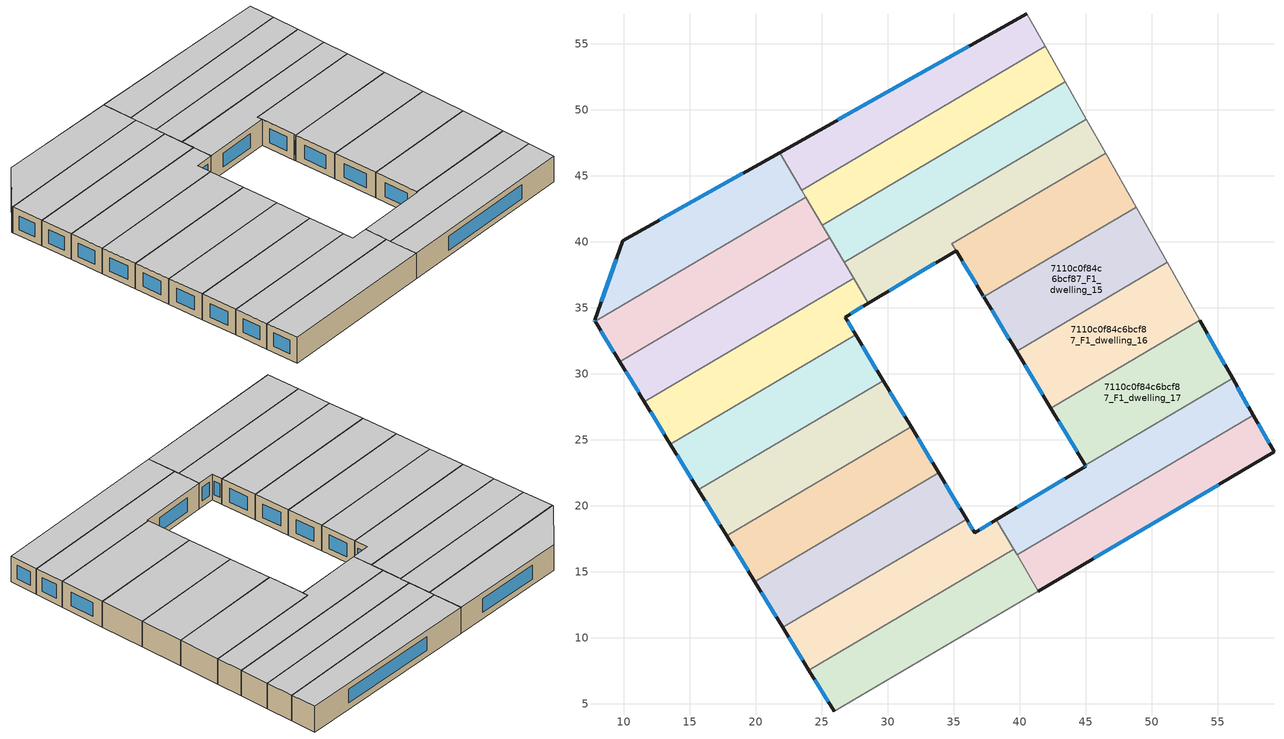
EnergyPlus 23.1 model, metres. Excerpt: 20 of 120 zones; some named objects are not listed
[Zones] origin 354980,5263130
7110c0f84c6bcf87_F1_dwelling_0
 floor to 7110c0f84c6bcf87_F0_dwelling_0 (EU_floor_Construction): 21.82,46.78 23.82,43.4 7.85,33.97 7.8,34.05 9.94,40.1 z3
 wall outside (EU_wall_Construction): 21.82,46.78 9.94,40.1 7.8,34.05 7.85,33.97 z3:6
 wall to 7110c0f84c6bcf87_F1_dwelling_1 (EU_wall_Construction): 7.85,33.97 23.82,43.4 z3:6
 wall to 7110c0f84c6bcf87_F1_dwelling_10 (EU_wall_Construction): 23.5,43.93 21.82,46.78 z3:6
 wall to 7110c0f84c6bcf87_F1_dwelling_11 (EU_wall_Construction): 23.82,43.4 23.5,43.93 z3:6
 window (EU_Window_Construction): 7.81,34.03 7.83,33.99 / 9.44,38.68 8.3,35.47 / 19.03,45.21 12.73,41.67 z3.7:5.3
 ceiling to 7110c0f84c6bcf87_F2_dwelling_0 (EU_floor_Construction): 23.82,43.4 21.82,46.78 9.94,40.1 7.8,34.05 7.85,33.97 z6
7110c0f84c6bcf87_F1_dwelling_1
 floor to 7110c0f84c6bcf87_F0_dwelling_1 (EU_floor_Construction): 23.82,43.4 25.63,40.33 9.71,30.93 7.85,33.97 z3
 wall outside (EU_wall_Construction): 7.85,33.97 9.71,30.93 z3:6
 wall to 7110c0f84c6bcf87_F1_dwelling_2 (EU_wall_Construction): 9.71,30.93 25.63,40.33 z3:6
 wall to 7110c0f84c6bcf87_F1_dwelling_11 (EU_wall_Construction): 25.07,41.27 23.82,43.4 z3:6
 wall to 7110c0f84c6bcf87_F1_dwelling_12 (EU_wall_Construction): 25.63,40.33 25.07,41.27 z3:6
 window (EU_Window_Construction): 8.28,33.26 9.27,31.65 z3.7:5.3
 ceiling to 7110c0f84c6bcf87_F2_dwelling_1 (EU_floor_Construction): 25.63,40.33 23.82,43.4 7.85,33.97 9.71,30.93 z6
7110c0f84c6bcf87_F1_dwelling_10
 floor to 7110c0f84c6bcf87_F0_dwelling_10 (EU_floor_Construction): 40.56,57.3 41.96,54.82 23.5,43.93 21.82,46.78 z3
 wall outside (EU_wall_Construction): 40.56,57.3 21.82,46.78 z3:6
 wall to 7110c0f84c6bcf87_F1_dwelling_11 (EU_wall_Construction): 23.5,43.93 41.96,54.82 z3:6
 wall adiabatic (EU_wall_Construction): 41.96,54.82 40.56,57.3 z3:6
 window (EU_Window_Construction): 36.16,54.83 26.22,49.25 z3.7:5.3
 ceiling to 7110c0f84c6bcf87_F2_dwelling_10 (EU_floor_Construction): 41.96,54.82 40.56,57.3 21.82,46.78 23.5,43.93 z6
7110c0f84c6bcf87_F1_dwelling_11
 floor to 7110c0f84c6bcf87_F0_dwelling_11 (EU_floor_Construction): 41.96,54.82 43.48,52.13 25.07,41.27 23.5,43.93 z3
 wall to 7110c0f84c6bcf87_F1_dwelling_12 (EU_wall_Construction): 25.07,41.27 43.48,52.13 z3:6
 wall adiabatic (EU_wall_Construction): 43.48,52.13 41.96,54.82 z3:6
 ceiling to 7110c0f84c6bcf87_F2_dwelling_11 (EU_floor_Construction): 43.48,52.13 41.96,54.82 23.5,43.93 25.07,41.27 z6
7110c0f84c6bcf87_F1_dwelling_12
 floor to 7110c0f84c6bcf87_F0_dwelling_12 (EU_floor_Construction): 43.48,52.13 45.07,49.31 26.72,38.48 25.07,41.27 z3
 wall adiabatic (EU_wall_Construction): 45.07,49.31 43.48,52.13 z3:6
 wall to 7110c0f84c6bcf87_F1_dwelling_13 (EU_wall_Construction): 26.72,38.48 45.07,49.31 z3:6
 wall to 7110c0f84c6bcf87_F1_dwelling_2 (EU_wall_Construction): 25.63,40.33 26.72,38.48 z3:6
 ceiling to 7110c0f84c6bcf87_F2_dwelling_12 (EU_floor_Construction): 45.07,49.31 43.48,52.13 25.07,41.27 26.72,38.48 z6
7110c0f84c6bcf87_F1_dwelling_13
 floor to 7110c0f84c6bcf87_F0_dwelling_13 (EU_floor_Construction): 45.07,49.31 46.52,46.73 34.88,39.86 35.19,39.34 28.55,35.38 26.72,38.48 z3
 wall outside (EU_wall_Construction): 28.55,35.38 35.19,39.34 z3:6
 wall adiabatic (EU_wall_Construction): 46.52,46.73 45.07,49.31 z3:6
 wall to 7110c0f84c6bcf87_F1_dwelling_14 (EU_wall_Construction): 34.88,39.87 46.52,46.73 / 35.19,39.34 34.88,39.86 z3:6
 wall to 7110c0f84c6bcf87_F1_dwelling_3 (EU_wall_Construction): 27.45,37.24 28.55,35.38 z3:6
 wall to 7110c0f84c6bcf87_F1_dwelling_2 (EU_wall_Construction): 26.72,38.48 27.45,37.25 z3:6
 window (EU_Window_Construction): 30.11,36.31 33.63,38.41 z3.7:5.3
 ceiling to 7110c0f84c6bcf87_F2_dwelling_13 (EU_floor_Construction): 46.52,46.73 45.07,49.31 26.72,38.48 28.55,35.38 35.19,39.34 34.88,39.86 z6
7110c0f84c6bcf87_F1_dwelling_14
 floor to 7110c0f84c6bcf87_F0_dwelling_14 (EU_floor_Construction): 46.52,46.73 48.83,42.64 37.3,35.84 37.22,35.97 34.88,39.87 z3
 wall outside (EU_wall_Construction): 35.19,39.35 37.22,35.97 37.3,35.84 z3:6
 wall adiabatic (EU_wall_Construction): 48.83,42.64 46.52,46.73 z3:6
 wall to 7110c0f84c6bcf87_F1_dwelling_15 (EU_wall_Construction): 37.3,35.84 48.83,42.64 z3:6
 window (EU_Window_Construction): 37.24,35.94 37.28,35.87 / 35.67,38.55 36.75,36.76 z3.7:5.3
 ceiling to 7110c0f84c6bcf87_F2_dwelling_14 (EU_floor_Construction): 48.83,42.64 46.52,46.73 34.88,39.87 37.22,35.97 37.3,35.84 z6
7110c0f84c6bcf87_F1_dwelling_15
 floor to 7110c0f84c6bcf87_F0_dwelling_15 (EU_floor_Construction): 48.83,42.64 51.19,38.45 39.78,31.72 37.3,35.84 z3
 wall outside (EU_wall_Construction): 37.3,35.84 39.78,31.72 z3:6
 wall adiabatic (EU_wall_Construction): 51.19,38.45 48.83,42.64 z3:6
 wall to 7110c0f84c6bcf87_F1_dwelling_16 (EU_wall_Construction): 39.78,31.72 51.19,38.45 z3:6
 window (EU_Window_Construction): 37.88,34.87 39.2,32.68 z3.7:5.3
 ceiling to 7110c0f84c6bcf87_F2_dwelling_15 (EU_floor_Construction): 51.19,38.45 48.83,42.64 37.3,35.84 39.78,31.72 z6
7110c0f84c6bcf87_F1_dwelling_16
 floor to 7110c0f84c6bcf87_F0_dwelling_16 (EU_floor_Construction): 51.19,38.45 53.65,34.08 42.36,27.42 39.78,31.72 z3
 wall outside (EU_wall_Construction): 39.78,31.72 42.36,27.42 z3:6
 wall to 7110c0f84c6bcf87_F1_dwelling_17 (EU_wall_Construction): 42.36,27.42 53.65,34.08 z3:6
 wall adiabatic (EU_wall_Construction): 53.65,34.08 51.19,38.45 z3:6
 window (EU_Window_Construction): 40.39,30.71 41.76,28.43 z3.7:5.3
 ceiling to 7110c0f84c6bcf87_F2_dwelling_16 (EU_floor_Construction): 53.65,34.08 51.19,38.45 39.78,31.72 42.36,27.42 z6
7110c0f84c6bcf87_F1_dwelling_17
 floor to 7110c0f84c6bcf87_F0_dwelling_17 (EU_floor_Construction): 53.65,34.08 56.14,29.66 44.98,23.08 42.36,27.42 z3
 wall outside (EU_wall_Construction): 42.36,27.42 44.98,23.08 / 56.14,29.66 53.65,34.08 z3:6
 wall to 7110c0f84c6bcf87_F1_dwelling_18 (EU_wall_Construction): 44.98,23.08 56.14,29.66 z3:6
 window (EU_Window_Construction): 42.98,26.4 44.36,24.1 / 55.55,30.7 54.23,33.04 z3.7:5.3
 ceiling to 7110c0f84c6bcf87_F2_dwelling_17 (EU_floor_Construction): 56.14,29.66 53.65,34.08 42.36,27.42 44.98,23.08 z6
7110c0f84c6bcf87_F1_dwelling_18
 floor to 7110c0f84c6bcf87_F0_dwelling_18 (EU_floor_Construction): 56.14,29.66 57.72,26.86 39.81,16.3 38.24,18.95 45.03,23 44.98,23.08 z3
 wall outside (EU_wall_Construction): 57.72,26.86 56.14,29.66 / 44.98,23.08 45.03,23 38.24,18.95 z3:6
 wall to 7110c0f84c6bcf87_F1_dwelling_19 (EU_wall_Construction): 39.81,16.3 57.72,26.86 z3:6
 wall to 7110c0f84c6bcf87_F1_dwelling_8 (EU_wall_Construction): 38.24,18.95 39.56,16.72 z3:6
 wall to 7110c0f84c6bcf87_F1_dwelling_9 (EU_wall_Construction): 39.56,16.72 39.81,16.3 z3:6
 window (EU_Window_Construction): 57.35,27.52 56.51,29.01 / 43.43,22.05 39.84,19.9 / 44.99,23.06 45.01,23.02 z3.7:5.3
 ceiling to 7110c0f84c6bcf87_F2_dwelling_18 (EU_floor_Construction): 57.72,26.86 56.14,29.66 44.98,23.08 45.03,23 38.24,18.95 39.81,16.3 z6
7110c0f84c6bcf87_F1_dwelling_19
 floor to 7110c0f84c6bcf87_F0_dwelling_19 (EU_floor_Construction): 57.72,26.86 59.28,24.09 41.43,13.56 39.81,16.3 z3
 wall outside (EU_wall_Construction): 41.43,13.56 59.28,24.09 57.72,26.86 z3:6
 wall to 7110c0f84c6bcf87_F1_dwelling_9 (EU_wall_Construction): 39.81,16.3 41.43,13.56 z3:6
 window (EU_Window_Construction): 58.91,24.74 58.08,26.21 / 45.62,16.03 55.09,21.62 z3.7:5.3
 ceiling to 7110c0f84c6bcf87_F2_dwelling_19 (EU_floor_Construction): 59.28,24.09 57.72,26.86 39.81,16.3 41.43,13.56 z6
7110c0f84c6bcf87_F1_dwelling_2
 floor to 7110c0f84c6bcf87_F0_dwelling_2 (EU_floor_Construction): 25.63,40.33 27.45,37.25 11.58,27.88 9.71,30.93 z3
 wall outside (EU_wall_Construction): 9.71,30.93 11.58,27.88 z3:6
 wall to 7110c0f84c6bcf87_F1_dwelling_3 (EU_wall_Construction): 11.58,27.88 27.45,37.25 z3:6
 window (EU_Window_Construction): 10.15,30.22 11.14,28.6 z3.7:5.3
 ceiling to 7110c0f84c6bcf87_F2_dwelling_2 (EU_floor_Construction): 27.45,37.25 25.63,40.33 9.71,30.93 11.58,27.88 z6
7110c0f84c6bcf87_F1_dwelling_3
 floor to 7110c0f84c6bcf87_F0_dwelling_3 (EU_floor_Construction): 27.45,37.25 28.55,35.38 26.78,34.32 27.6,32.96 13.56,24.67 11.58,27.88 z3
 wall outside (EU_wall_Construction): 27.6,32.96 26.78,34.32 28.55,35.38 / 11.58,27.88 13.56,24.67 z3:6
 wall to 7110c0f84c6bcf87_F1_dwelling_4 (EU_wall_Construction): 13.56,24.67 27.6,32.96 z3:6
 window (EU_Window_Construction): 27.19,34.56 28.14,35.13 / 27.4,33.27 26.97,34 / 12.05,27.13 13.09,25.42 z3.7:5.3
 ceiling to 7110c0f84c6bcf87_F2_dwelling_3 (EU_floor_Construction): 27.6,32.96 26.78,34.32 28.55,35.38 27.45,37.25 11.58,27.88 13.56,24.67 z6
7110c0f84c6bcf87_F1_dwelling_4
 floor to 7110c0f84c6bcf87_F0_dwelling_4 (EU_floor_Construction): 27.6,32.96 29.68,29.48 15.68,21.21 13.56,24.67 z3
 wall outside (EU_wall_Construction): 13.56,24.67 15.68,21.21 / 29.68,29.48 27.6,32.96 z3:6
 wall to 7110c0f84c6bcf87_F1_dwelling_5 (EU_wall_Construction): 15.68,21.21 29.68,29.48 z3:6
 window (EU_Window_Construction): 14.05,23.86 15.18,22.02 / 29.19,30.3 28.09,32.14 z3.7:5.3
 ceiling to 7110c0f84c6bcf87_F2_dwelling_4 (EU_floor_Construction): 29.68,29.48 27.6,32.96 13.56,24.67 15.68,21.21 z6
7110c0f84c6bcf87_F1_dwelling_5
 floor to 7110c0f84c6bcf87_F0_dwelling_5 (EU_floor_Construction): 29.68,29.48 31.78,26 17.8,17.75 15.68,21.21 z3
 wall outside (EU_wall_Construction): 15.68,21.21 17.8,17.75 / 31.78,26 29.68,29.48 z3:6
 wall to 7110c0f84c6bcf87_F1_dwelling_6 (EU_wall_Construction): 17.8,17.75 31.78,26 z3:6
 window (EU_Window_Construction): 16.18,20.4 17.3,18.56 / 31.29,26.81 30.18,28.66 z3.7:5.3
 ceiling to 7110c0f84c6bcf87_F2_dwelling_5 (EU_floor_Construction): 31.78,26 29.68,29.48 15.68,21.21 17.8,17.75 z6
7110c0f84c6bcf87_F1_dwelling_6
 floor to 7110c0f84c6bcf87_F0_dwelling_6 (EU_floor_Construction): 31.78,26 33.88,22.5 19.93,14.28 17.8,17.75 z3
 wall outside (EU_wall_Construction): 17.8,17.75 19.93,14.28 / 33.88,22.5 31.78,26 z3:6
 wall to 7110c0f84c6bcf87_F1_dwelling_7 (EU_wall_Construction): 19.93,14.28 33.88,22.5 z3:6
 window (EU_Window_Construction): 18.3,16.93 19.43,15.09 / 33.39,23.32 32.27,25.18 z3.7:5.3
 ceiling to 7110c0f84c6bcf87_F2_dwelling_6 (EU_floor_Construction): 33.88,22.5 31.78,26 17.8,17.75 19.93,14.28 z6
7110c0f84c6bcf87_F1_dwelling_7
 floor to 7110c0f84c6bcf87_F0_dwelling_7 (EU_floor_Construction): 33.88,22.5 35.98,19 22.07,10.79 19.93,14.28 z3
 wall outside (EU_wall_Construction): 19.93,14.28 22.07,10.79 / 35.98,19 33.88,22.5 z3:6
 wall to 7110c0f84c6bcf87_F1_dwelling_8 (EU_wall_Construction): 22.07,10.79 35.98,19 z3:6
 window (EU_Window_Construction): 20.43,13.46 21.57,11.61 / 35.49,19.83 34.37,21.68 z3.7:5.3
 ceiling to 7110c0f84c6bcf87_F2_dwelling_7 (EU_floor_Construction): 35.98,19 33.88,22.5 19.93,14.28 22.07,10.79 z6
7110c0f84c6bcf87_F1_dwelling_8
 floor to 7110c0f84c6bcf87_F0_dwelling_8 (EU_floor_Construction): 38.24,18.95 39.56,16.72 24.05,7.57 22.07,10.79 35.98,19 36.6,17.97 z3
 wall outside (EU_wall_Construction): 38.24,18.95 36.6,17.97 35.98,19 / 22.07,10.79 24.05,7.57 z3:6
 wall to 7110c0f84c6bcf87_F1_dwelling_9 (EU_wall_Construction): 24.05,7.57 39.56,16.72 z3:6
 window (EU_Window_Construction): 37.86,18.72 36.99,18.2 / 22.53,10.04 23.58,8.32 / 36.46,18.21 36.13,18.76 z3.7:5.3
 ceiling to 7110c0f84c6bcf87_F2_dwelling_8 (EU_floor_Construction): 39.56,16.72 38.24,18.95 36.6,17.97 35.98,19 22.07,10.79 24.05,7.57 z6
7110c0f84c6bcf87_F1_dwelling_9
 floor to 7110c0f84c6bcf87_F0_dwelling_9 (EU_floor_Construction): 39.56,16.72 41.43,13.56 25.97,4.43 24.05,7.57 z3
 wall outside (EU_wall_Construction): 24.05,7.57 25.97,4.43 z3:6
 wall adiabatic (EU_wall_Construction): 25.97,4.43 41.43,13.56 z3:6
 window (EU_Window_Construction): 24.5,6.83 25.52,5.17 z3.7:5.3
 ceiling to 7110c0f84c6bcf87_F2_dwelling_9 (EU_floor_Construction): 41.43,13.56 39.56,16.72 24.05,7.57 25.97,4.43 z6
[Building]
EU S2 Campaign: North Axis=0; Terrain=City; Solar Distribution=FullExterior
[Site:Location]
Budapest.Ferenc.Liszt.Intl.AP: Latitude=47.437; Longitude=19.256; Time Zone=1; Elevation=185
[SizingPeriod:WeatherFileDays]
AnnualSizingPeriod: Begin Month=1; Begin Day of Month=1; End Month=12; End Day of Month=31; Day of Week for Start Day=Monday; Use Weather File Daylight Saving Period=No; Use Weather File Rain and Snow Indicators=No
[MATERIAL]
EU_InternalMass_Material: Roughness=MediumRough; Thickness=0.1; Conductivity=1; Density=1800; Specific Heat=900; Thermal Absorptance=0.9; Solar Absorptance=0.7; Visible Absorptance=0.7
[MATERIAL:NOMASS] Roughness=MediumRough; Thermal Absorptance=0.9; Solar Absorptance=0.7; Visible Absorptance=0.7
Name | Thermal Resistance
EU_wall_NoMass | 0.832559
EU_floor_NoMass | 0.872794
[WINDOWMATERIAL:SIMPLEGLAZINGSYSTEM]
EU_Window_SimpleGlazing: UFactor=2.79869; Solar Heat Gain Coefficient=0.75; Visible Transmittance=0.75
[CONSTRUCTION]
EU_wall_Construction: EU_wall_NoMass
EU_floor_Construction: EU_floor_NoMass
EU_Window_Construction: EU_Window_SimpleGlazing
EU_InternalMass_Construction: EU_InternalMass_Material
[ZONE] Type=1; Multiplier=1; Ceiling Height=autocalculate; Floor Area=autocalculate; Part of Total Floor Area=Yes
Name | Volume
7110c0f84c6bcf87_F1_dwelling_0; 7110c0f84c6bcf87_F1_dwelling_8 | 198.096
7110c0f84c6bcf87_F1_dwelling_1; 7110c0f84c6bcf87_F1_dwelling_7 | 198.142
7110c0f84c6bcf87_F1_dwelling_10 | 198.095
7110c0f84c6bcf87_F1_dwelling_11 | 198.165
7110c0f84c6bcf87_F1_dwelling_12 | 207.675
7110c0f84c6bcf87_F1_dwelling_13 | 203.105
7110c0f84c6bcf87_F1_dwelling_14 | 189.547
7110c0f84c6bcf87_F1_dwelling_15 | 192.073
7110c0f84c6bcf87_F1_dwelling_16 | 198.118
7110c0f84c6bcf87_F1_dwelling_17; 7110c0f84c6bcf87_F1_dwelling_9 | 198.122
7110c0f84c6bcf87_F1_dwelling_18 | 198.132
7110c0f84c6bcf87_F1_dwelling_19 | 198.094
7110c0f84c6bcf87_F1_dwelling_2 | 198.103
7110c0f84c6bcf87_F1_dwelling_3 | 198.129
7110c0f84c6bcf87_F1_dwelling_4 | 198.109
7110c0f84c6bcf87_F1_dwelling_5 | 198.108
7110c0f84c6bcf87_F1_dwelling_6 | 198.105
[INTERNALMASS] Construction=EU_InternalMass_Construction
Name | Zone or ZoneList | Surface Area
7110c0f84c6bcf87_F1_dwelling_0_EU_InternalMass | 7110c0f84c6bcf87_F1_dwelling_0 | 66.0321
7110c0f84c6bcf87_F1_dwelling_1_EU_InternalMass | 7110c0f84c6bcf87_F1_dwelling_1 | 66.0471
7110c0f84c6bcf87_F1_dwelling_2_EU_InternalMass | 7110c0f84c6bcf87_F1_dwelling_2 | 66.0344
7110c0f84c6bcf87_F1_dwelling_3_EU_InternalMass | 7110c0f84c6bcf87_F1_dwelling_3 | 66.0432
7110c0f84c6bcf87_F1_dwelling_4_EU_InternalMass | 7110c0f84c6bcf87_F1_dwelling_4 | 66.0362
7110c0f84c6bcf87_F1_dwelling_5_EU_InternalMass | 7110c0f84c6bcf87_F1_dwelling_5 | 66.0361
7110c0f84c6bcf87_F1_dwelling_6_EU_InternalMass | 7110c0f84c6bcf87_F1_dwelling_6 | 66.0352
7110c0f84c6bcf87_F1_dwelling_7_EU_InternalMass | 7110c0f84c6bcf87_F1_dwelling_7 | 66.0478
7110c0f84c6bcf87_F1_dwelling_8_EU_InternalMass | 7110c0f84c6bcf87_F1_dwelling_8 | 66.032
7110c0f84c6bcf87_F1_dwelling_9_EU_InternalMass | 7110c0f84c6bcf87_F1_dwelling_9 | 66.0406
7110c0f84c6bcf87_F1_dwelling_10_EU_InternalMass | 7110c0f84c6bcf87_F1_dwelling_10 | 66.0316
7110c0f84c6bcf87_F1_dwelling_11_EU_InternalMass | 7110c0f84c6bcf87_F1_dwelling_11 | 66.0552
7110c0f84c6bcf87_F1_dwelling_12_EU_InternalMass | 7110c0f84c6bcf87_F1_dwelling_12 | 69.2247
7110c0f84c6bcf87_F1_dwelling_13_EU_InternalMass | 7110c0f84c6bcf87_F1_dwelling_13 | 67.7011
7110c0f84c6bcf87_F1_dwelling_14_EU_InternalMass | 7110c0f84c6bcf87_F1_dwelling_14 | 63.1886
7110c0f84c6bcf87_F1_dwelling_15_EU_InternalMass | 7110c0f84c6bcf87_F1_dwelling_15 | 64.0281
7110c0f84c6bcf87_F1_dwelling_16_EU_InternalMass | 7110c0f84c6bcf87_F1_dwelling_16 | 66.0394
7110c0f84c6bcf87_F1_dwelling_17_EU_InternalMass | 7110c0f84c6bcf87_F1_dwelling_17 | 66.0407
7110c0f84c6bcf87_F1_dwelling_18_EU_InternalMass | 7110c0f84c6bcf87_F1_dwelling_18 | 66.0438
7110c0f84c6bcf87_F1_dwelling_19_EU_InternalMass | 7110c0f84c6bcf87_F1_dwelling_19 | 66.0315
[OTHEREQUIPMENT] Fuel Type=Electricity; Design Level Calculation Method=Watts/Area; Power per Zone Floor Area=1; Fraction Latent=0; Fraction Radiant=0; Fraction Lost=0; Carbon Dioxide Generation Rate=0; EndUse Subcategory=EU_Step8_InternalGains
Name | Zone or ZoneList or Space or SpaceList | Schedule
EU_Step8_InternalGain_7110c0f84c6bcf87_F1_dwelling_0_f000 | 7110c0f84c6bcf87_F1_dwelling_0 | EU_Step8_GainSchedule_7110c0f84c6bcf87_F1_dwelling_0_f000
EU_Step8_InternalGain_7110c0f84c6bcf87_F1_dwelling_1_f000 | 7110c0f84c6bcf87_F1_dwelling_1 | EU_Step8_GainSchedule_7110c0f84c6bcf87_F1_dwelling_1_f000
EU_Step8_InternalGain_7110c0f84c6bcf87_F1_dwelling_2_f000 | 7110c0f84c6bcf87_F1_dwelling_2 | EU_Step8_GainSchedule_7110c0f84c6bcf87_F1_dwelling_2_f000
EU_Step8_InternalGain_7110c0f84c6bcf87_F1_dwelling_3_f000 | 7110c0f84c6bcf87_F1_dwelling_3 | EU_Step8_GainSchedule_7110c0f84c6bcf87_F1_dwelling_3_f000
EU_Step8_InternalGain_7110c0f84c6bcf87_F1_dwelling_4_f000 | 7110c0f84c6bcf87_F1_dwelling_4 | EU_Step8_GainSchedule_7110c0f84c6bcf87_F1_dwelling_4_f000
EU_Step8_InternalGain_7110c0f84c6bcf87_F1_dwelling_5_f000 | 7110c0f84c6bcf87_F1_dwelling_5 | EU_Step8_GainSchedule_7110c0f84c6bcf87_F1_dwelling_5_f000
EU_Step8_InternalGain_7110c0f84c6bcf87_F1_dwelling_6_f000 | 7110c0f84c6bcf87_F1_dwelling_6 | EU_Step8_GainSchedule_7110c0f84c6bcf87_F1_dwelling_6_f000
EU_Step8_InternalGain_7110c0f84c6bcf87_F1_dwelling_7_f000 | 7110c0f84c6bcf87_F1_dwelling_7 | EU_Step8_GainSchedule_7110c0f84c6bcf87_F1_dwelling_7_f000
EU_Step8_InternalGain_7110c0f84c6bcf87_F1_dwelling_8_f000 | 7110c0f84c6bcf87_F1_dwelling_8 | EU_Step8_GainSchedule_7110c0f84c6bcf87_F1_dwelling_8_f000
EU_Step8_InternalGain_7110c0f84c6bcf87_F1_dwelling_9_f000 | 7110c0f84c6bcf87_F1_dwelling_9 | EU_Step8_GainSchedule_7110c0f84c6bcf87_F1_dwelling_9_f000
EU_Step8_InternalGain_7110c0f84c6bcf87_F1_dwelling_10_f000 | 7110c0f84c6bcf87_F1_dwelling_10 | EU_Step8_GainSchedule_7110c0f84c6bcf87_F1_dwelling_10_f000
EU_Step8_InternalGain_7110c0f84c6bcf87_F1_dwelling_11_f000 | 7110c0f84c6bcf87_F1_dwelling_11 | EU_Step8_GainSchedule_7110c0f84c6bcf87_F1_dwelling_11_f000
EU_Step8_InternalGain_7110c0f84c6bcf87_F1_dwelling_12_f000 | 7110c0f84c6bcf87_F1_dwelling_12 | EU_Step8_GainSchedule_7110c0f84c6bcf87_F1_dwelling_12_f000
EU_Step8_InternalGain_7110c0f84c6bcf87_F1_dwelling_13_f000 | 7110c0f84c6bcf87_F1_dwelling_13 | EU_Step8_GainSchedule_7110c0f84c6bcf87_F1_dwelling_13_f000
EU_Step8_InternalGain_7110c0f84c6bcf87_F1_dwelling_14_f000 | 7110c0f84c6bcf87_F1_dwelling_14 | EU_Step8_GainSchedule_7110c0f84c6bcf87_F1_dwelling_14_f000
EU_Step8_InternalGain_7110c0f84c6bcf87_F1_dwelling_15_f000 | 7110c0f84c6bcf87_F1_dwelling_15 | EU_Step8_GainSchedule_7110c0f84c6bcf87_F1_dwelling_15_f000
EU_Step8_InternalGain_7110c0f84c6bcf87_F1_dwelling_16_f000 | 7110c0f84c6bcf87_F1_dwelling_16 | EU_Step8_GainSchedule_7110c0f84c6bcf87_F1_dwelling_16_f000
EU_Step8_InternalGain_7110c0f84c6bcf87_F1_dwelling_17_f000 | 7110c0f84c6bcf87_F1_dwelling_17 | EU_Step8_GainSchedule_7110c0f84c6bcf87_F1_dwelling_17_f000
EU_Step8_InternalGain_7110c0f84c6bcf87_F1_dwelling_18_f000 | 7110c0f84c6bcf87_F1_dwelling_18 | EU_Step8_GainSchedule_7110c0f84c6bcf87_F1_dwelling_18_f000
EU_Step8_InternalGain_7110c0f84c6bcf87_F1_dwelling_19_f000 | 7110c0f84c6bcf87_F1_dwelling_19 | EU_Step8_GainSchedule_7110c0f84c6bcf87_F1_dwelling_19_f000
[ZONEVENTILATION:DESIGNFLOWRATE] Schedule=EU_AlwaysOn; Design Flow Rate Calculation Method=AirChanges/Hour; Air Changes per Hour=0.475469; Ventilation Type=Natural; Fan Pressure Rise=0; Fan Total Efficiency=1; Constant Term Coefficient=1; Temperature Term Coefficient=0; Velocity Term Coefficient=0; Velocity Squared Term Coefficient=0; Minimum Indoor Temperature=-100; Maximum Indoor Temperature=100; Delta Temperature=-100; Minimum Outdoor Temperature=-100; Maximum Outdoor Temperature=100; Maximum Wind Speed=40
Name | Zone or ZoneList or Space or SpaceList
EU_ConstantAir_7110c0f84c6bcf87_F1_dwelling_0 | 7110c0f84c6bcf87_F1_dwelling_0
EU_ConstantAir_7110c0f84c6bcf87_F1_dwelling_1 | 7110c0f84c6bcf87_F1_dwelling_1
EU_ConstantAir_7110c0f84c6bcf87_F1_dwelling_2 | 7110c0f84c6bcf87_F1_dwelling_2
EU_ConstantAir_7110c0f84c6bcf87_F1_dwelling_3 | 7110c0f84c6bcf87_F1_dwelling_3
EU_ConstantAir_7110c0f84c6bcf87_F1_dwelling_4 | 7110c0f84c6bcf87_F1_dwelling_4
EU_ConstantAir_7110c0f84c6bcf87_F1_dwelling_5 | 7110c0f84c6bcf87_F1_dwelling_5
EU_ConstantAir_7110c0f84c6bcf87_F1_dwelling_6 | 7110c0f84c6bcf87_F1_dwelling_6
EU_ConstantAir_7110c0f84c6bcf87_F1_dwelling_7 | 7110c0f84c6bcf87_F1_dwelling_7
EU_ConstantAir_7110c0f84c6bcf87_F1_dwelling_8 | 7110c0f84c6bcf87_F1_dwelling_8
EU_ConstantAir_7110c0f84c6bcf87_F1_dwelling_9 | 7110c0f84c6bcf87_F1_dwelling_9
EU_ConstantAir_7110c0f84c6bcf87_F1_dwelling_10 | 7110c0f84c6bcf87_F1_dwelling_10
EU_ConstantAir_7110c0f84c6bcf87_F1_dwelling_11 | 7110c0f84c6bcf87_F1_dwelling_11
EU_ConstantAir_7110c0f84c6bcf87_F1_dwelling_12 | 7110c0f84c6bcf87_F1_dwelling_12
EU_ConstantAir_7110c0f84c6bcf87_F1_dwelling_13 | 7110c0f84c6bcf87_F1_dwelling_13
EU_ConstantAir_7110c0f84c6bcf87_F1_dwelling_14 | 7110c0f84c6bcf87_F1_dwelling_14
EU_ConstantAir_7110c0f84c6bcf87_F1_dwelling_15 | 7110c0f84c6bcf87_F1_dwelling_15
EU_ConstantAir_7110c0f84c6bcf87_F1_dwelling_16 | 7110c0f84c6bcf87_F1_dwelling_16
EU_ConstantAir_7110c0f84c6bcf87_F1_dwelling_17 | 7110c0f84c6bcf87_F1_dwelling_17
EU_ConstantAir_7110c0f84c6bcf87_F1_dwelling_18 | 7110c0f84c6bcf87_F1_dwelling_18
EU_ConstantAir_7110c0f84c6bcf87_F1_dwelling_19 | 7110c0f84c6bcf87_F1_dwelling_19
[HVACTEMPLATE:ZONE:IDEALLOADSAIRSYSTEM] System Availability Schedule=EU_AlwaysOn; Maximum Heating Supply Air Temperature=50; Minimum Cooling Supply Air Temperature=13; Maximum Heating Supply Air Humidity Ratio=0.0156; Minimum Cooling Supply Air Humidity Ratio=0.0077; Heating Limit=NoLimit; Cooling Limit=NoLimit; Heating Availability Schedule=EU_AlwaysOn; Cooling Availability Schedule=EU_CoolingOff; Dehumidification Control Type=ConstantSensibleHeatRatio; Cooling Sensible Heat Ratio=0.7; Dehumidification Setpoint=60; Humidification Control Type=None; Humidification Setpoint=30; Outdoor Air Method=None; Outdoor Air Flow Rate per Person=0.00944; Outdoor Air Flow Rate per Zone Floor Area=0; Outdoor Air Flow Rate per Zone=0; Demand Controlled Ventilation Type=None; Outdoor Air Economizer Type=NoEconomizer; Heat Recovery Type=None; Sensible Heat Recovery Effectiveness=0.7; Latent Heat Recovery Effectiveness=0.65
Name | Template Thermostat
7110c0f84c6bcf87_F1_dwelling_0 | EU_HeatOnly_7110c0f84c6bcf87_F1_dwelling_0
7110c0f84c6bcf87_F1_dwelling_1 | EU_HeatOnly_7110c0f84c6bcf87_F1_dwelling_1
7110c0f84c6bcf87_F1_dwelling_2 | EU_HeatOnly_7110c0f84c6bcf87_F1_dwelling_2
7110c0f84c6bcf87_F1_dwelling_3 | EU_HeatOnly_7110c0f84c6bcf87_F1_dwelling_3
7110c0f84c6bcf87_F1_dwelling_4 | EU_HeatOnly_7110c0f84c6bcf87_F1_dwelling_4
7110c0f84c6bcf87_F1_dwelling_5 | EU_HeatOnly_7110c0f84c6bcf87_F1_dwelling_5
7110c0f84c6bcf87_F1_dwelling_6 | EU_HeatOnly_7110c0f84c6bcf87_F1_dwelling_6
7110c0f84c6bcf87_F1_dwelling_7 | EU_HeatOnly_7110c0f84c6bcf87_F1_dwelling_7
7110c0f84c6bcf87_F1_dwelling_8 | EU_HeatOnly_7110c0f84c6bcf87_F1_dwelling_8
7110c0f84c6bcf87_F1_dwelling_9 | EU_HeatOnly_7110c0f84c6bcf87_F1_dwelling_9
7110c0f84c6bcf87_F1_dwelling_10 | EU_HeatOnly_7110c0f84c6bcf87_F1_dwelling_10
7110c0f84c6bcf87_F1_dwelling_11 | EU_HeatOnly_7110c0f84c6bcf87_F1_dwelling_11
7110c0f84c6bcf87_F1_dwelling_12 | EU_HeatOnly_7110c0f84c6bcf87_F1_dwelling_12
7110c0f84c6bcf87_F1_dwelling_13 | EU_HeatOnly_7110c0f84c6bcf87_F1_dwelling_13
7110c0f84c6bcf87_F1_dwelling_14 | EU_HeatOnly_7110c0f84c6bcf87_F1_dwelling_14
7110c0f84c6bcf87_F1_dwelling_15 | EU_HeatOnly_7110c0f84c6bcf87_F1_dwelling_15
7110c0f84c6bcf87_F1_dwelling_16 | EU_HeatOnly_7110c0f84c6bcf87_F1_dwelling_16
7110c0f84c6bcf87_F1_dwelling_17 | EU_HeatOnly_7110c0f84c6bcf87_F1_dwelling_17
7110c0f84c6bcf87_F1_dwelling_18 | EU_HeatOnly_7110c0f84c6bcf87_F1_dwelling_18
7110c0f84c6bcf87_F1_dwelling_19 | EU_HeatOnly_7110c0f84c6bcf87_F1_dwelling_19
[SIZING:ZONE] Zone Cooling Design Supply Air Temperature Input Method=SupplyAirTemperature; Zone Cooling Design Supply Air Temperature=13; Zone Heating Design Supply Air Temperature Input Method=SupplyAirTemperature; Zone Heating Design Supply Air Temperature=50; Zone Cooling Design Supply Air Humidity Ratio=0.008; Zone Heating Design Supply Air Humidity Ratio=0.008; Cooling Design Air Flow Method=DesignDay; Cooling Design Air Flow Rate=0; Cooling Minimum Air Flow per Zone Floor Area=0.000762; Cooling Minimum Air Flow=0; Cooling Minimum Air Flow Fraction=0.2; Heating Design Air Flow Method=DesignDay; Heating Design Air Flow Rate=0; Heating Maximum Air Flow per Zone Floor Area=0.002032; Heating Maximum Air Flow=0.141576; Heating Maximum Air Flow Fraction=0.3; Account for Dedicated Outdoor Air System=No; Dedicated Outdoor Air System Control Strategy=NeutralSupplyAir; Dedicated Outdoor Air Low Setpoint Temperature for Design=autosize; Dedicated Outdoor Air High Setpoint Temperature for Design=autosize; Zone Load Sizing Method=Sensible Load Only No Latent Load; Zone Latent Cooling Design Supply Air Humidity Ratio Input Method=HumidityRatioDifference; Zone Cooling Design Supply Air Humidity Ratio Difference=0.005; Zone Latent Heating Design Supply Air Humidity Ratio Input Method=HumidityRatioDifference; Zone Humidification Design Supply Air Humidity Ratio Difference=0.005
7110c0f84c6bcf87_F1_dwelling_0; 7110c0f84c6bcf87_F1_dwelling_1; 7110c0f84c6bcf87_F1_dwelling_2; 7110c0f84c6bcf87_F1_dwelling_3; 7110c0f84c6bcf87_F1_dwelling_4; 7110c0f84c6bcf87_F1_dwelling_5; 7110c0f84c6bcf87_F1_dwelling_6; 7110c0f84c6bcf87_F1_dwelling_7; 7110c0f84c6bcf87_F1_dwelling_8; 7110c0f84c6bcf87_F1_dwelling_9; 7110c0f84c6bcf87_F1_dwelling_10; 7110c0f84c6bcf87_F1_dwelling_11; 7110c0f84c6bcf87_F1_dwelling_12; 7110c0f84c6bcf87_F1_dwelling_13; 7110c0f84c6bcf87_F1_dwelling_14; 7110c0f84c6bcf87_F1_dwelling_15; 7110c0f84c6bcf87_F1_dwelling_16; 7110c0f84c6bcf87_F1_dwelling_17; 7110c0f84c6bcf87_F1_dwelling_18; 7110c0f84c6bcf87_F1_dwelling_19
[SCHEDULE:CONSTANT]
Name | Hourly Value
EU_AlwaysOn | 1
EU_CoolingOff | 0
[SCHEDULE:FILE] Column Number=1; Rows to Skip at Top=0; Number of Hours of Data=8760; Column Separator=Comma; Interpolate to Timestep=No; Minutes per Item=60; Adjust Schedule for Daylight Savings=Yes
Name | File
EU_Step8_GainSchedule_7110c0f84c6bcf87_F1_dwelling_0_f000 | ../../schedules/7110c0f84c6bcf87/7110c0f84c6bcf87_F1_dwelling_0_f000_gain.csv
EU_Step8_GainSchedule_7110c0f84c6bcf87_F1_dwelling_1_f000 | ../../schedules/7110c0f84c6bcf87/7110c0f84c6bcf87_F1_dwelling_1_f000_gain.csv
EU_Step8_GainSchedule_7110c0f84c6bcf87_F1_dwelling_2_f000 | ../../schedules/7110c0f84c6bcf87/7110c0f84c6bcf87_F1_dwelling_2_f000_gain.csv
EU_Step8_GainSchedule_7110c0f84c6bcf87_F1_dwelling_3_f000 | ../../schedules/7110c0f84c6bcf87/7110c0f84c6bcf87_F1_dwelling_3_f000_gain.csv
EU_Step8_GainSchedule_7110c0f84c6bcf87_F1_dwelling_4_f000 | ../../schedules/7110c0f84c6bcf87/7110c0f84c6bcf87_F1_dwelling_4_f000_gain.csv
EU_Step8_GainSchedule_7110c0f84c6bcf87_F1_dwelling_5_f000 | ../../schedules/7110c0f84c6bcf87/7110c0f84c6bcf87_F1_dwelling_5_f000_gain.csv
EU_Step8_GainSchedule_7110c0f84c6bcf87_F1_dwelling_6_f000 | ../../schedules/7110c0f84c6bcf87/7110c0f84c6bcf87_F1_dwelling_6_f000_gain.csv
EU_Step8_GainSchedule_7110c0f84c6bcf87_F1_dwelling_7_f000 | ../../schedules/7110c0f84c6bcf87/7110c0f84c6bcf87_F1_dwelling_7_f000_gain.csv
EU_Step8_GainSchedule_7110c0f84c6bcf87_F1_dwelling_8_f000 | ../../schedules/7110c0f84c6bcf87/7110c0f84c6bcf87_F1_dwelling_8_f000_gain.csv
EU_Step8_GainSchedule_7110c0f84c6bcf87_F1_dwelling_9_f000 | ../../schedules/7110c0f84c6bcf87/7110c0f84c6bcf87_F1_dwelling_9_f000_gain.csv
EU_Step8_GainSchedule_7110c0f84c6bcf87_F1_dwelling_10_f000 | ../../schedules/7110c0f84c6bcf87/7110c0f84c6bcf87_F1_dwelling_10_f000_gain.csv
EU_Step8_GainSchedule_7110c0f84c6bcf87_F1_dwelling_11_f000 | ../../schedules/7110c0f84c6bcf87/7110c0f84c6bcf87_F1_dwelling_11_f000_gain.csv
EU_Step8_GainSchedule_7110c0f84c6bcf87_F1_dwelling_12_f000 | ../../schedules/7110c0f84c6bcf87/7110c0f84c6bcf87_F1_dwelling_12_f000_gain.csv
EU_Step8_GainSchedule_7110c0f84c6bcf87_F1_dwelling_13_f000 | ../../schedules/7110c0f84c6bcf87/7110c0f84c6bcf87_F1_dwelling_13_f000_gain.csv
EU_Step8_GainSchedule_7110c0f84c6bcf87_F1_dwelling_14_f000 | ../../schedules/7110c0f84c6bcf87/7110c0f84c6bcf87_F1_dwelling_14_f000_gain.csv
EU_Step8_GainSchedule_7110c0f84c6bcf87_F1_dwelling_15_f000 | ../../schedules/7110c0f84c6bcf87/7110c0f84c6bcf87_F1_dwelling_15_f000_gain.csv
EU_Step8_GainSchedule_7110c0f84c6bcf87_F1_dwelling_16_f000 | ../../schedules/7110c0f84c6bcf87/7110c0f84c6bcf87_F1_dwelling_16_f000_gain.csv
EU_Step8_GainSchedule_7110c0f84c6bcf87_F1_dwelling_17_f000 | ../../schedules/7110c0f84c6bcf87/7110c0f84c6bcf87_F1_dwelling_17_f000_gain.csv
EU_Step8_GainSchedule_7110c0f84c6bcf87_F1_dwelling_18_f000 | ../../schedules/7110c0f84c6bcf87/7110c0f84c6bcf87_F1_dwelling_18_f000_gain.csv
EU_Step8_GainSchedule_7110c0f84c6bcf87_F1_dwelling_19_f000 | ../../schedules/7110c0f84c6bcf87/7110c0f84c6bcf87_F1_dwelling_19_f000_gain.csv
